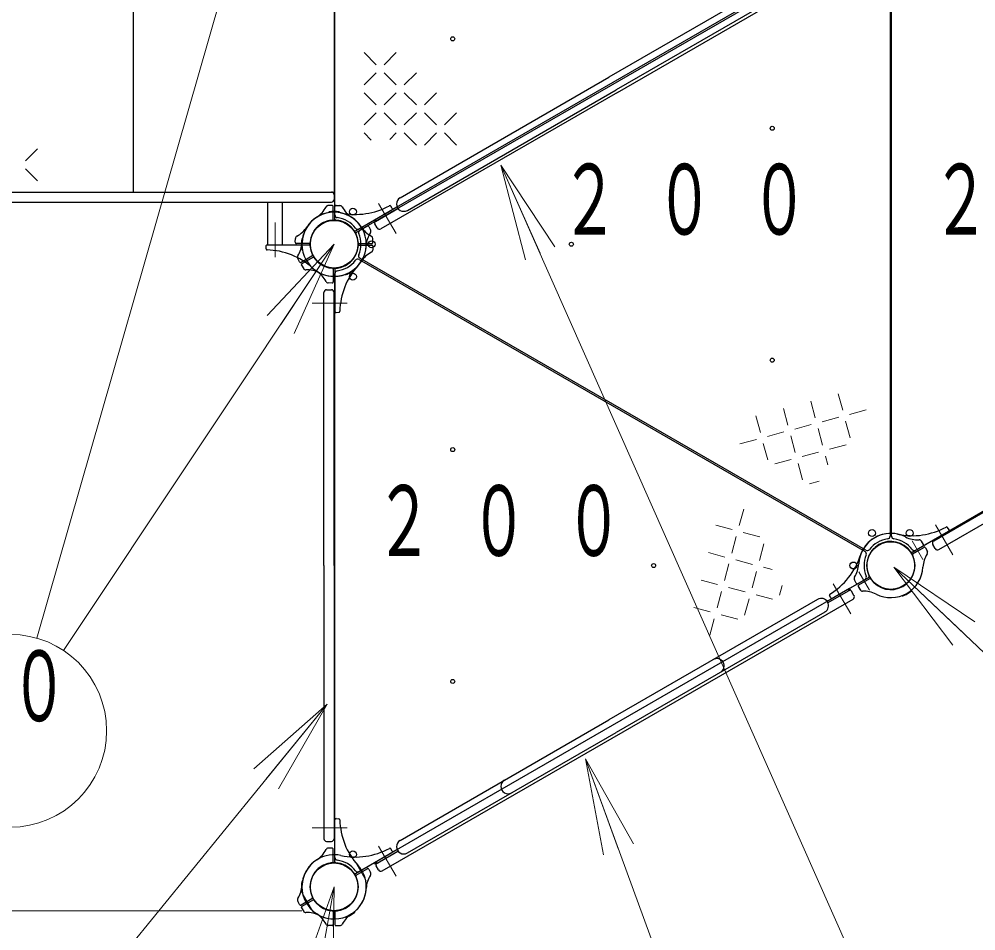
# Model space of a CAD drawing. Units: millimetres on the paper, scale 1:60. Extents: x -385 to 76, y -594 to 267.
# Drawn here: x -266.54 to -236.77, y 77.64 to 106.02 of the extents above; entities that cross this region are included whole.
import ezdxf

# ---------------------------------------------------------------- set-up
doc = ezdxf.new("R2010")
doc.units = ezdxf.units.MM
doc.linetypes.add('USER2', pattern=[6, 3, -1, 1, -1])
doc.layers.add('1_60', color=7, linetype='Continuous', lineweight=25)
doc.styles.add('ＭＳ ゴシック', font='')
doc.styles.get('ＭＳ ゴシック').set_extended_font_data('MS Gothic')

msp = doc.modelspace()

# ---------------------------------------------------------------- linework, layer by layer
at = {"layer": '1_60', "lineweight": 13}
for p, q in [((-256.739, 119.012), (-265.99, 86.753)), ((-265.968, 101.98), (-266.343, 101.605)), ((-265.968, 100.98), (-266.343, 101.355)), ((-250.789, 98.527), (-251.548, 101.472)), ((-251.548, 101.472), (-249.875, 98.932)), ((-251.548, 101.472), (-250.332, 98.73)), ((-251.548, 101.472), (-237.348, 69.432)), ((-256.739, 99.012), (-265.155, 86.367)), ((-258.818, 96.791), (-256.739, 99.012)), ((-256.739, 99.012), (-258.402, 96.514)), ((-256.739, 99.012), (-257.985, 96.237)), ((-237.492, 86.533), (-239.321, 88.964)), ((-239.321, 88.964), (-236.803, 87.258)), ((-239.321, 88.964), (-237.148, 86.895)), ((-239.321, 88.964), (-231.371, 81.397)), ((-256.96, 84.7), (-266.188, 73.359)), ((-259.241, 82.688), (-256.96, 84.7)), ((-256.96, 84.7), (-258.853, 82.373)), ((-256.96, 84.7), (-258.466, 82.057)), ((-248.359, 80.005), (-248.922, 82.994)), ((-248.922, 82.994), (-247.42, 80.349)), ((-248.922, 82.994), (-247.89, 80.177)), ((-248.922, 82.994), (-245.286, 73.07)), ((-256.739, 79.012), (-258.405, 69.802)), ((-257.765, 76.148), (-256.739, 79.012)), ((-256.739, 79.012), (-257.273, 76.059)), ((-256.739, 79.012), (-256.781, 75.97)), ((-257.739, 78.269), (-368.765, 78.269))]:
    msp.add_line(p, q, dxfattribs=at)
at = {"layer": '1_60', "color": 4}
for p, q in [((-256.714, 99.921), (-256.714, 118.101)), ((-240.219, 108.578), (-255.964, 99.488)), ((-255.939, 99.445), (-240.194, 108.535)), ((-239.444, 108.101), (-239.444, 89.922)), ((-239.394, 89.922), (-239.394, 108.102)), ((-255.964, 98.535), (-240.219, 89.445)), ((-240.194, 89.488), (-255.939, 98.578)), ((-222.899, 98.578), (-238.643, 89.488)), ((-256.714, 79.922), (-256.714, 98.102)), ((-240.219, 88.578), (-255.964, 79.488))]:
    msp.add_line(p, q, dxfattribs=at)
at = {"layer": '1_60', "color": 190}
for p, q in [((-262.989, 117.386), (-262.989, 100.636)), ((-256.739, 117.386), (-256.739, 100.636)), ((-269.239, 100.636), (-256.739, 100.636))]:
    msp.add_line(p, q, dxfattribs=at)
at = {"layer": '1_60'}
for p, q in [((-241.697, 107.958), (-248.192, 104.208)), ((-247.921, 103.737), (-240.559, 107.987)), ((-241.47, 107.565), (-247.966, 103.815)), ((-254.688, 100.458), (-248.192, 104.208)), ((-247.921, 103.737), (-255.282, 99.487)), ((-254.461, 100.065), (-247.966, 103.815)), ((-258.799, 98.986), (-258.799, 100.319)), ((-258.346, 98.986), (-258.346, 100.319)), ((-255.483, 99.768), (-254.783, 100.172)), ((-255.456, 99.722), (-254.756, 100.126)), ((-256.906, 99.997), (-256.906, 100)), ((-256.573, 99.997), (-256.573, 100)), ((-255.456, 99.722), (-255.483, 99.768)), ((-255.396, 99.518), (-255.471, 99.648)), ((-257.726, 99.178), (-257.728, 99.178)), ((-257.726, 98.845), (-257.728, 98.845)), ((-256.102, 98.241), (-256.101, 98.239)), ((-238.084, 89.782), (-223.433, 98.241)), ((-256.391, 98.074), (-256.389, 98.072)), ((-237.925, 89.508), (-223.275, 97.967)), ((-257.056, 89.011), (-257.056, 97.511)), ((-256.973, 97.595), (-256.823, 97.595)), ((-256.739, 89.011), (-256.739, 97.511)), ((-238.039, 89.539), (-238.114, 89.669)), ((-257.056, 89.011), (-257.056, 80.511)), ((-256.739, 89.011), (-256.739, 80.511)), ((-240.702, 88.301), (-241.402, 87.897)), ((-240.675, 88.255), (-241.375, 87.851)), ((-240.675, 88.255), (-240.702, 88.301)), ((-240.565, 88.08), (-240.64, 88.21)), ((-238.782, 88.241), (-238.78, 88.239)), ((-238.781, 88.241), (-238.78, 88.239)), ((-255.246, 79.508), (-240.595, 87.967)), ((-239.07, 88.074), (-239.069, 88.072)), ((-239.07, 88.074), (-239.069, 88.072)), ((-256.973, 80.428), (-256.823, 80.428)), ((-255.483, 79.768), (-254.783, 80.172)), ((-255.456, 79.722), (-254.756, 80.126)), ((-255.456, 79.722), (-255.483, 79.768)), ((-255.36, 79.539), (-255.435, 79.669)), ((-257.726, 79.178), (-257.728, 79.178)), ((-257.726, 78.844), (-257.728, 78.844)), ((-256.391, 78.074), (-256.389, 78.072)), ((-256.102, 78.241), (-256.101, 78.239))]:
    msp.add_line(p, q, dxfattribs=at)
at = {"layer": '1_60', "color": 4, "lineweight": 13}
for p, q in [((-255.43, 104.599), (-255.805, 104.974)), ((-254.805, 104.974), (-255.18, 104.599)), ((-255.43, 104.349), (-255.805, 103.974)), ((-254.805, 103.974), (-255.18, 104.349)), ((-254.18, 104.349), (-254.555, 103.974)), ((-255.43, 103.349), (-255.805, 103.724)), ((-254.805, 103.724), (-255.18, 103.349)), ((-254.18, 103.349), (-254.555, 103.724)), ((-253.555, 103.724), (-253.93, 103.349)), ((-255.43, 103.099), (-255.805, 102.724)), ((-254.805, 102.724), (-255.18, 103.099)), ((-254.18, 103.099), (-254.555, 102.724)), ((-253.555, 102.724), (-253.93, 103.099)), ((-252.93, 103.099), (-253.305, 102.724)), ((-255.582, 102.251), (-255.805, 102.474)), ((-254.805, 102.474), (-255.004, 102.274)), ((-254.18, 102.099), (-254.555, 102.474)), ((-253.555, 102.474), (-253.93, 102.099)), ((-252.93, 102.099), (-253.305, 102.474)), ((-241.907, 94.126), (-241.77, 93.613)), ((-241.054, 94.354), (-240.916, 93.842)), ((-242.761, 93.897), (-242.624, 93.385)), ((-240.188, 93.854), (-240.7, 93.717)), ((-243.615, 93.668), (-243.478, 93.156)), ((-241.041, 93.626), (-241.554, 93.488)), ((-240.825, 93.501), (-240.688, 92.988)), ((-242.749, 93.168), (-243.261, 93.031)), ((-241.895, 93.397), (-242.407, 93.26)), ((-241.679, 93.272), (-241.541, 92.76)), ((-243.603, 92.939), (-244.115, 92.802)), ((-242.532, 93.043), (-242.395, 92.531)), ((-243.386, 92.814), (-243.249, 92.302)), ((-240.813, 92.772), (-241.325, 92.635)), ((-242.52, 92.314), (-243.033, 92.177)), ((-241.666, 92.543), (-242.179, 92.406)), ((-241.45, 92.418), (-241.377, 92.145)), ((-242.304, 92.189), (-242.166, 91.677)), ((-241.646, 91.633), (-241.95, 91.552)), ((-243.997, 90.767), (-244.135, 90.255)), ((-244.863, 90.267), (-244.351, 90.13)), ((-244.226, 89.913), (-244.363, 89.401)), ((-244.01, 90.038), (-243.497, 89.901)), ((-243.372, 89.685), (-243.51, 89.172)), ((-245.092, 89.413), (-244.58, 89.276)), ((-244.455, 89.06), (-244.592, 88.547)), ((-244.238, 89.185), (-243.726, 89.047)), ((-243.601, 88.831), (-243.738, 88.319)), ((-243.385, 88.956), (-243.112, 88.883)), ((-245.321, 88.56), (-244.809, 88.422)), ((-244.684, 88.206), (-244.821, 87.694)), ((-244.467, 88.331), (-243.955, 88.194)), ((-242.803, 88.394), (-242.885, 88.09)), ((-243.83, 87.977), (-243.967, 87.465)), ((-243.613, 88.102), (-243.101, 87.965)), ((-245.55, 87.706), (-245.037, 87.569)), ((-244.912, 87.352), (-245.05, 86.84)), ((-244.696, 87.477), (-244.184, 87.34))]:
    msp.add_line(p, q, dxfattribs=at)
at = {"layer": '1_60', "color": 2}
for p, q in [((-269.156, 100.319), (-256.823, 100.319)), ((-256.739, 100.553), (-256.739, 100.403)), ((-256.799, 100.219), (-256.93, 100.214)), ((-256.764, 99.793), (-256.764, 100.185)), ((-256.714, 99.793), (-256.714, 100.185)), ((-256.68, 100.219), (-256.559, 100.214)), ((-256.075, 99.424), (-254.941, 100.079)), ((-254.93, 100.126), (-254.978, 100.199)), ((-256.05, 99.38), (-255.71, 99.577)), ((-255.664, 99.564), (-255.607, 99.456)), ((-257.946, 99.071), (-257.942, 99.192)), ((-255.532, 99.071), (-255.537, 99.202)), ((-258.863, 98.951), (-258.859, 98.864)), ((-257.52, 98.986), (-258.83, 98.986)), ((-257.52, 99.036), (-257.913, 99.036)), ((-255.958, 99.036), (-255.565, 99.036)), ((-255.958, 98.986), (-255.565, 98.986)), ((-255.532, 98.952), (-255.536, 98.83)), ((-257.815, 98.459), (-257.872, 98.567)), ((-257.428, 98.643), (-257.769, 98.446)), ((-257.403, 98.599), (-257.744, 98.403)), ((-257.755, 98.356), (-257.686, 98.245)), ((-256.764, 98.23), (-256.764, 97.838)), ((-256.714, 98.23), (-256.714, 96.921)), ((-256.799, 97.804), (-256.92, 97.809)), ((-256.679, 96.887), (-256.592, 96.892)), ((-237.609, 90.126), (-237.657, 90.199)), ((-238.755, 89.424), (-237.621, 90.079)), ((-238.755, 89.424), (-238.415, 89.62)), ((-238.403, 89.667), (-238.467, 89.77)), ((-238.73, 89.381), (-238.39, 89.577)), ((-238.73, 89.38), (-238.39, 89.577)), ((-238.344, 89.564), (-238.287, 89.456)), ((-238.343, 89.564), (-238.282, 89.448)), ((-240.108, 88.643), (-241.242, 87.988)), ((-240.494, 88.459), (-240.551, 88.567)), ((-240.108, 88.643), (-240.448, 88.446)), ((-240.083, 88.599), (-240.423, 88.403)), ((-240.083, 88.599), (-240.423, 88.403)), ((-240.435, 88.356), (-240.365, 88.245)), ((-240.434, 88.357), (-240.37, 88.254)), ((-241.288, 88.002), (-241.328, 88.08)), ((-256.714, 79.792), (-256.714, 81.102)), ((-256.679, 81.135), (-256.592, 81.131)), ((-256.799, 80.218), (-256.92, 80.214)), ((-256.764, 79.792), (-256.764, 80.185)), ((-256.075, 79.424), (-254.941, 80.079)), ((-254.93, 80.126), (-254.978, 80.199)), ((-256.05, 79.38), (-255.71, 79.577)), ((-255.664, 79.564), (-255.607, 79.456)), ((-257.428, 78.643), (-257.769, 78.446)), ((-257.403, 78.599), (-257.744, 78.403)), ((-257.815, 78.459), (-257.872, 78.567)), ((-257.755, 78.356), (-257.686, 78.245)), ((-256.764, 78.23), (-256.764, 77.837)), ((-256.714, 78.23), (-256.714, 77.837)), ((-256.799, 77.804), (-256.93, 77.809)), ((-256.68, 77.804), (-256.559, 77.808))]:
    msp.add_line(p, q, dxfattribs=at)
at = {"layer": '1_60', "linetype": 'USER2', "lineweight": 13}
for p, q in [((-255.355, 100.28), (-254.812, 99.34)), ((-258.573, 98.605), (-258.573, 99.691)), ((-256.333, 97.178), (-257.419, 97.178)), ((-238.034, 90.28), (-237.491, 89.34)), ((-238.423, 89.203), (-238.755, 89.778)), ((-238.423, 89.203), (-238.755, 89.778)), ((-240.083, 88.245), (-240.415, 88.82)), ((-240.083, 88.245), (-240.415, 88.82)), ((-241.209, 88.447), (-240.667, 87.507)), ((-256.333, 80.844), (-257.419, 80.844)), ((-255.355, 80.28), (-254.812, 79.34)), ((-255.744, 79.203), (-256.075, 79.778)), ((-257.403, 78.245), (-257.735, 78.82))]:
    msp.add_line(p, q, dxfattribs=at)
at = {"layer": '1_60', "color": 131}
for p, q in [((-241.697, 87.958), (-248.192, 84.208)), ((-241.47, 87.565), (-247.966, 83.815)), ((-254.688, 80.458), (-248.192, 84.208)), ((-254.461, 80.065), (-247.966, 83.815))]:
    msp.add_line(p, q, dxfattribs=at)
at = {"layer": '1_60', "color": 4}
for centre, radius in [((-253.049, 105.403), 0.0625), ((-243.109, 102.62), 0.0625), ((-256.156, 100.021), 0.108), ((-255.573, 99.012), 0.108), ((-249.359, 99.012), 0.0625), ((-256.156, 98.002), 0.108), ((-243.109, 95.403), 0.0625), ((-253.049, 92.62), 0.0625), ((-240.002, 90.022), 0.108), ((-238.836, 90.022), 0.108), ((-246.799, 89.012), 0.0625), ((-240.585, 89.012), 0.108), ((-253.049, 85.403), 0.0625), ((-256.156, 80.022), 0.108)]:
    msp.add_circle(centre, radius, dxfattribs=at)
at = {"layer": '1_60'}
for centre in [(-256.739, 99.012), (-256.739, 99.012), (-256.739, 99.011), (-239.419, 89.012), (-239.419, 89.012), (-239.419, 89.012), (-239.419, 89.011), (-256.739, 79.012)]:
    msp.add_circle(centre, 0.743, dxfattribs=at)
at = {"layer": '1_60', "lineweight": 13}
msp.add_circle((-266.817, 83.869), 3, dxfattribs=at)
at = {"layer": '1_60', "color": 2}
for centre, radius, start, end in [((-256.823, 100.553), 0.0833, 0, 90), ((-256.823, 100.403), 0.0833, 270, 0), ((-257.731, 100.554), 0.833, 302.7272, 332.5412), ((-256.917, 100.131), 0.0833, 92, 152.5412), ((-256.798, 100.185), 0.0333, 0, 92), ((-256.681, 100.185), 0.0333, 88, 180), ((-256.562, 100.131), 0.0833, 27.4588, 88), ((-256.562, 100.131), 0.0833, 27.4588, 88), ((-256.069, 102.107), 2.167, 257.7828, 298.9158), ((-255.748, 100.554), 0.833, 207.4588, 237.2728), ((-255.006, 100.181), 0.0333, 33, 118.9159), ((-254.958, 100.107), 0.0333, 300, 33), ((-256.739, 99.012), 1, 122.7272, 180), ((-256.739, 99.012), 1, 120, 177.2728), ((-256.739, 99.011), 1, 90, 147.2728), ((-256.739, 99.012), 0.75, 94.2707, 180), ((-256.739, 99.011), 0.75, 90, 175.7293), ((-256.739, 99.012), 1, 77.7828, 120), ((-256.739, 99.012), 0.75, 34.2707, 120), ((-256.798, 99.793), 0.0333, 274.2707, 0), ((-256.739, 99.011), 1, 32.7272, 90), ((-256.739, 99.011), 0.75, 4.2707, 90), ((-256.681, 99.793), 0.0333, 180, 265.7293), ((-256.739, 99.012), 0.75, 0, 85.7293), ((-256.739, 99.012), 1, 0, 57.2728), ((-258.282, 100.002), 0.833, 297.4588, 327.2728), ((-256.739, 99.012), 0.75, 120, 205.7293), ((-256.092, 99.453), 0.0333, 214.2707, 300), ((-255.197, 100.002), 0.833, 212.7272, 242.5412), ((-255.694, 99.548), 0.0333, 28, 120), ((-255.681, 99.417), 0.0833, 327.4588, 28), ((-257.859, 99.189), 0.0833, 117.4588, 178), ((-256.739, 99.012), 0.75, 300, 25.7293), ((-256.034, 99.352), 0.0333, 120, 205.7293), ((-254.908, 98.924), 0.833, 147.4588, 177.2728), ((-255.62, 99.189), 0.0833, 2, 62.5412), ((-258.83, 98.953), 0.0333, 90, 183), ((-258.825, 98.865), 0.0333, 183, 268.9158), ((-258.867, 96.666), 2.167, 47.7828, 88.9159), ((-257.913, 99.069), 0.0333, 178, 270), ((-258.571, 99.099), 0.833, 327.4588, 357.2728), ((-256.739, 99.012), 1, 180, 237.2728), ((-257.52, 99.069), 0.0333, 270, 355.7293), ((-257.52, 98.953), 0.0333, 4.2707, 90), ((-256.739, 99.012), 0.75, 180, 265.7293), ((-256.739, 99.011), 0.75, 184.2707, 270), ((-256.739, 99.011), 0.75, 270, 355.7293), ((-256.739, 99.012), 0.75, 274.2707, 0), ((-256.739, 99.012), 1, 300, 357.2728), ((-256.739, 99.012), 1, 317.7828, 0), ((-255.958, 99.069), 0.0333, 184.2707, 270), ((-255.958, 98.953), 0.0333, 90, 175.7293), ((-255.62, 98.833), 0.0833, 297.4588, 358), ((-255.62, 98.833), 0.0833, 297.4588, 358), ((-255.565, 99.069), 0.0333, 270, 2), ((-255.565, 98.953), 0.0333, 358, 90), ((-257.798, 98.606), 0.0833, 147.4588, 208), ((-257.798, 98.606), 0.0833, 147.4588, 208), ((-257.445, 98.671), 0.0333, 300, 25.7293), ((-257.387, 98.57), 0.0333, 34.2707, 120), ((-256.739, 99.012), 0.75, 214.2707, 300), ((-255.197, 98.02), 0.833, 117.4588, 147.2728), ((-257.785, 98.475), 0.0333, 208, 300), ((-257.727, 98.374), 0.0333, 120, 212), ((-257.62, 98.298), 0.0833, 212, 272.5412), ((-256.739, 99.011), 1, 227.7828, 270), ((-256.798, 98.23), 0.0333, 0, 85.7293), ((-256.739, 99.011), 1, 270, 327.2728), ((-256.681, 98.23), 0.0333, 94.2707, 180), ((-254.394, 96.884), 2.167, 137.7828, 178.9159), ((-257.58, 97.382), 0.833, 62.7272, 92.5412), ((-257.731, 97.469), 0.833, 27.4588, 57.2728), ((-256.739, 99.012), 1, 242.7272, 300), ((-256.917, 97.892), 0.0833, 207.4588, 268), ((-256.798, 97.838), 0.0333, 268, 0), ((-256.681, 96.921), 0.0333, 180, 273), ((-256.594, 96.925), 0.0333, 273, 358.9158), ((-238.749, 92.107), 2.167, 257.7828, 298.9158), ((-237.685, 90.181), 0.0333, 33, 118.9159), ((-239.419, 89.012), 1, 62.7272, 120), ((-239.419, 89.012), 1, 77.7828, 120), ((-238.579, 90.641), 0.833, 242.7272, 272.5412), ((-237.637, 90.107), 0.0333, 300, 33), ((-239.419, 89.012), 1, 120, 177.2728), ((-239.419, 89.012), 1, 120, 162.2172), ((-239.419, 89.012), 0.75, 120, 205.7293), ((-239.419, 89.012), 0.75, 120, 205.7293), ((-239.419, 89.012), 0.75, 34.2707, 120), ((-239.419, 89.012), 0.75, 34.2707, 120), ((-238.538, 89.725), 0.0833, 32, 92.5412), ((-238.538, 89.725), 0.0833, 32, 92.5412), ((-238.431, 89.649), 0.0333, 300, 32), ((-242.434, 89.979), 2.167, 301.0842, 342.2172), ((-239.419, 89.012), 0.75, 300, 25.7293), ((-239.419, 89.012), 0.75, 300, 25.7293), ((-238.772, 89.453), 0.0333, 214.2707, 300), ((-238.771, 89.453), 0.0333, 214.2707, 300), ((-238.713, 89.352), 0.0333, 120, 205.7293), ((-238.713, 89.352), 0.0333, 120, 205.7293), ((-237.588, 88.924), 0.833, 147.4588, 177.2728), ((-237.587, 88.924), 0.833, 147.4588, 177.2728), ((-238.373, 89.548), 0.0333, 28, 120), ((-238.373, 89.548), 0.0333, 28, 120), ((-238.36, 89.418), 0.0833, 327.4588, 28), ((-238.36, 89.417), 0.0833, 327.4588, 28), ((-241.25, 89.099), 0.833, 327.4588, 357.2728), ((-239.419, 89.012), 1, 300, 357.2728), ((-239.419, 89.012), 1, 300, 357.2728), ((-240.477, 88.606), 0.0833, 147.4588, 208), ((-240.477, 88.606), 0.0833, 147.4588, 208), ((-240.465, 88.475), 0.0333, 208, 300), ((-240.125, 88.671), 0.0333, 300, 25.7293), ((-240.124, 88.672), 0.0333, 300, 25.7293), ((-240.066, 88.571), 0.0333, 34.2707, 120), ((-240.066, 88.57), 0.0333, 34.2707, 120), ((-239.419, 89.012), 0.75, 214.2707, 300), ((-239.419, 89.012), 0.75, 214.2707, 300), ((-241.298, 88.095), 0.0333, 121.0841, 207), ((-240.406, 88.374), 0.0333, 120, 212), ((-240.406, 88.374), 0.0333, 120, 212), ((-240.3, 88.298), 0.0833, 212, 272.5412), ((-240.299, 88.298), 0.0833, 212, 272.5412), ((-240.259, 87.382), 0.833, 62.7272, 92.5412), ((-240.259, 87.382), 0.833, 62.7272, 92.5412), ((-239.419, 89.012), 1, 242.7272, 300), ((-239.419, 89.012), 1, 242.7272, 300), ((-241.258, 88.017), 0.0333, 207, 300), ((-256.681, 81.102), 0.0333, 87, 180), ((-256.594, 81.097), 0.0333, 1.0841, 87), ((-254.394, 81.139), 2.167, 181.0841, 222.2172), ((-257.731, 80.553), 0.833, 302.7272, 332.5412), ((-256.917, 80.131), 0.0833, 92, 152.5412), ((-256.798, 80.185), 0.0333, 0, 92), ((-256.069, 82.107), 2.167, 257.7828, 298.9158), ((-255.006, 80.181), 0.0333, 33, 118.9159), ((-254.958, 80.107), 0.0333, 300, 33), ((-256.739, 79.011), 1, 122.7272, 180), ((-256.739, 79.012), 1, 120, 177.2728), ((-256.739, 79.012), 1, 77.7828, 120), ((-256.798, 79.792), 0.0333, 274.2707, 0), ((-256.681, 79.792), 0.0333, 180, 265.7293), ((-256.739, 79.011), 0.75, 94.2707, 180), ((-256.739, 79.012), 0.75, 120, 205.7293), ((-256.739, 79.012), 0.75, 34.2707, 120), ((-256.739, 79.011), 0.75, 0, 85.7293), ((-256.739, 79.011), 1, 0, 42.2172), ((-255.694, 79.548), 0.0333, 28, 120), ((-256.739, 79.012), 0.75, 300, 25.7293), ((-256.092, 79.453), 0.0333, 214.2707, 300), ((-256.034, 79.352), 0.0333, 120, 205.7293), ((-254.908, 78.924), 0.833, 147.4588, 177.2728), ((-255.681, 79.417), 0.0833, 327.4588, 28), ((-258.571, 79.099), 0.833, 327.4588, 357.2728), ((-256.739, 79.011), 1, 180, 237.2728), ((-256.739, 79.011), 0.75, 180, 265.7293), ((-256.739, 79.011), 0.75, 274.2707, 0), ((-256.739, 79.012), 1, 300, 357.2728), ((-256.739, 79.011), 1, 302.7272, 0), ((-257.798, 78.606), 0.0833, 147.4588, 208), ((-257.798, 78.606), 0.0833, 147.4588, 208), ((-257.445, 78.671), 0.0333, 300, 25.7293), ((-257.387, 78.57), 0.0333, 34.2707, 120), ((-256.739, 79.012), 0.75, 214.2707, 300), ((-257.785, 78.475), 0.0333, 208, 300), ((-257.727, 78.374), 0.0333, 120, 212), ((-257.62, 78.298), 0.0833, 212, 272.5412), ((-257.58, 77.382), 0.833, 62.7272, 92.5412), ((-257.731, 77.469), 0.833, 27.4588, 57.2728), ((-256.739, 79.012), 1, 242.7272, 300), ((-256.798, 78.23), 0.0333, 0, 85.7293), ((-256.681, 78.23), 0.0333, 94.2707, 180), ((-255.748, 77.469), 0.833, 122.7272, 152.5412), ((-256.917, 77.891), 0.0833, 207.4588, 268), ((-256.798, 77.837), 0.0333, 268, 0), ((-256.681, 77.837), 0.0333, 180, 272), ((-256.562, 77.891), 0.0833, 272, 332.5412), ((-256.562, 77.891), 0.0833, 272, 332.5412)]:
    msp.add_arc(centre, radius, start, end, dxfattribs=at)
at = {"layer": '1_60'}
for centre, radius, start, end in [((-254.574, 100.262), 0.227, 120, 300), ((-256.889, 100), 0.0167, 98.6269, 180), ((-256.739, 99.011), 1.017, 90, 98.6269), ((-256.739, 99.011), 1.017, 81.3731, 90), ((-256.589, 100), 0.0167, 0, 81.3731), ((-255.399, 99.689), 0.0833, 120, 210), ((-255.324, 99.559), 0.0833, 210, 300), ((-256.739, 99.012), 1.017, 171.3731, 180), ((-257.728, 99.162), 0.0167, 90, 171.3731), ((-256.739, 99.012), 1.017, 180, 188.6269), ((-257.728, 98.862), 0.0167, 188.6269, 270), ((-256.115, 98.23), 0.0167, 308.6269, 30), ((-256.375, 98.08), 0.0167, 210, 291.3731), ((-256.739, 99.012), 1.017, 291.3731, 300), ((-256.739, 99.012), 1.017, 300, 308.6269), ((-256.973, 97.511), 0.0833, 90, 180), ((-256.823, 97.511), 0.0833, 0, 90), ((-238.042, 89.71), 0.0833, 120, 210), ((-237.967, 89.58), 0.0833, 210, 300), ((-240.712, 88.169), 0.0833, 30, 120), ((-239.419, 89.012), 1.017, 291.3731, 300), ((-239.419, 89.012), 1.017, 291.3731, 300), ((-239.419, 89.012), 1.017, 300, 308.6269), ((-239.419, 89.012), 1.017, 300, 308.6269), ((-238.795, 88.23), 0.0167, 308.6269, 30), ((-238.794, 88.23), 0.0167, 308.6269, 30), ((-240.637, 88.039), 0.0833, 300, 30), ((-239.055, 88.08), 0.0167, 210, 291.3731), ((-239.054, 88.08), 0.0167, 210, 291.3731), ((-256.973, 80.511), 0.0833, 180, 270), ((-256.823, 80.511), 0.0833, 270, 0), ((-255.363, 79.71), 0.0833, 120, 210), ((-255.288, 79.58), 0.0833, 210, 300), ((-257.728, 79.161), 0.0167, 90, 171.3731), ((-256.739, 79.011), 1.017, 171.3731, 180), ((-256.739, 79.011), 1.017, 180, 188.6269), ((-257.728, 78.861), 0.0167, 188.6269, 270), ((-256.375, 78.08), 0.0167, 210, 291.3731), ((-256.739, 79.012), 1.017, 291.3731, 300), ((-256.739, 79.012), 1.017, 300, 308.6269), ((-256.115, 78.23), 0.0167, 308.6269, 30)]:
    msp.add_arc(centre, radius, start, end, dxfattribs=at)
at = {"layer": '1_60', "color": 4}
for centre, radius, start, end in [((-256.631, 99.921), 0.0833, 180, 263.2128), ((-256.739, 99.011), 0.833, 36.7872, 83.2128), ((-256.005, 99.56), 0.0833, 216.7872, 300), ((-255.897, 99.373), 0.0833, 120, 203.2128), ((-256.739, 99.012), 0.833, 336.7872, 23.2128), ((-256.005, 98.463), 0.0833, 60, 143.2128), ((-255.897, 98.65), 0.0833, 156.7872, 240), ((-256.739, 99.012), 0.833, 276.7872, 323.2128), ((-256.631, 98.102), 0.0833, 96.7872, 180), ((-239.527, 89.922), 0.0833, 276.7872, 0), ((-239.311, 89.922), 0.0833, 180, 263.2128), ((-239.419, 89.011), 0.833, 96.7872, 143.2128), ((-239.419, 89.012), 0.833, 36.7872, 83.2128), ((-239.419, 89.012), 0.833, 156.7872, 203.2128), ((-240.261, 89.373), 0.0833, 336.7872, 60), ((-240.153, 89.56), 0.0833, 240, 323.2128), ((-238.685, 89.56), 0.0833, 216.7872, 300), ((-240.261, 88.65), 0.0833, 300, 23.2128), ((-256.631, 79.922), 0.0833, 180, 263.2128), ((-256.739, 79.012), 0.833, 36.7872, 83.2128), ((-256.005, 79.56), 0.0833, 216.7872, 300)]:
    msp.add_arc(centre, radius, start, end, dxfattribs=at)
at = {"layer": '1_60', "color": 131}
for centre, start, end in [((-241.584, 87.762), 300, 120), ((-244.831, 85.887), 300, 120), ((-251.327, 82.137), 120, 300), ((-254.574, 80.262), 120, 300)]:
    msp.add_arc(centre, 0.227, start, end, dxfattribs=at)

# ---------------------------------------------------------------- texts
at = {"layer": '1_60', "char_height": 2.199, "style": 'ＭＳ ゴシック'}
for s, insert, attachment_point in [('\\T1.64;\\W0.6;２００', (-249.692, 101.512), 1), ('\\T1.64;\\W0.6;２００', (-238.145, 101.512), 1), ('\\T1.64;\\W0.6;２００', (-255.466, 91.512), 1), ('\\T1.64;\\W0.6;３０', (-266.817, 86.369), 2)]:
    msp.add_mtext(s, dxfattribs=dict(at, insert=insert, attachment_point=attachment_point))

doc.saveas('drawing.dxf')
